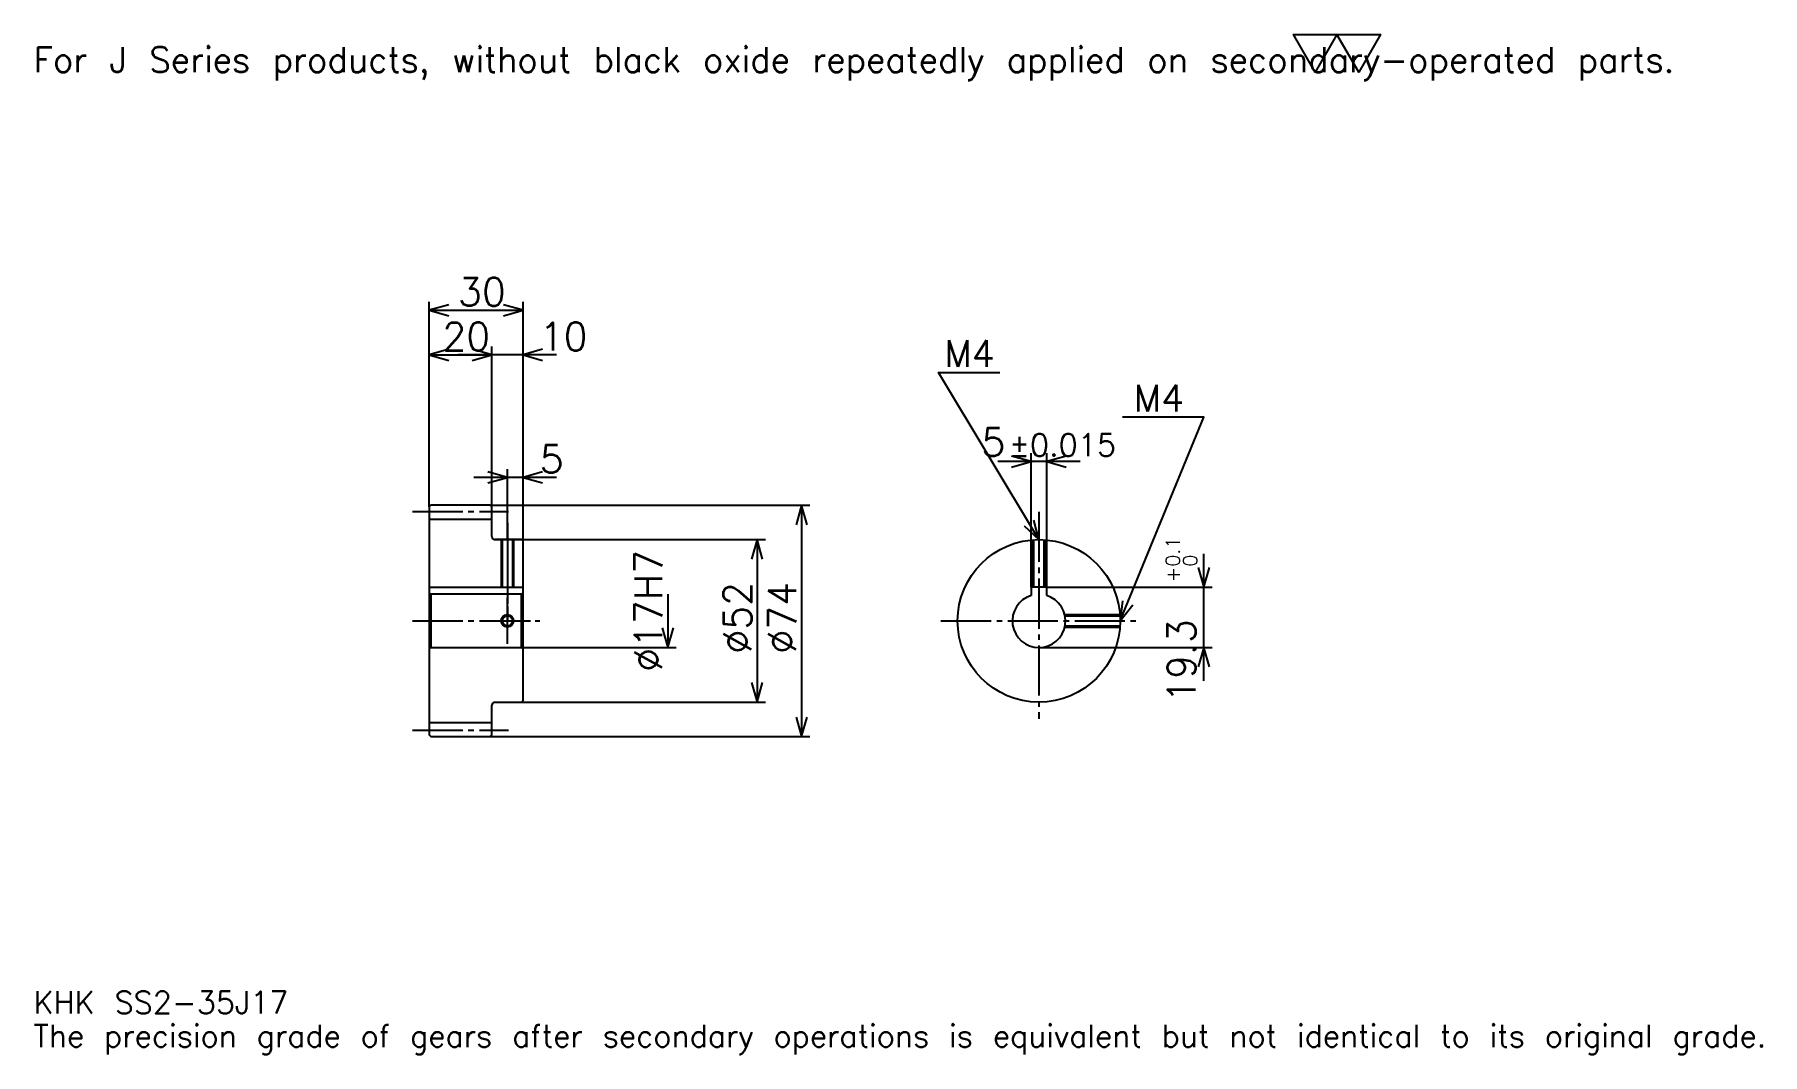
# Model space of a CAD drawing. Extents: x 18 to 571, y 7 to 333.
import ezdxf

# ---------------------------------------------------------------- set-up
doc = ezdxf.new("R2010")
doc.units = 0
doc.linetypes.add('DASHDOT', pattern=[21.391305, 16.043478, -1.782609, 1.782609, -1.782609])
doc.layers.get('0').update_dxf_attribs({"linetype": 'CONTINUOUS'})
doc.layers.add('DASHDOT', color=6, linetype='DASHDOT')
doc.styles.add('KANJI', font='TXT', dxfattribs={"bigfont": 'BIGFONT'})

msp = doc.modelspace()

# ---------------------------------------------------------------- linework, layer by layer
at = {"color": 5}
for p, q in [((144.391296, 182.282608), (144.391296, 247.347824)), ((144.391296, 244.67392), (174.391296, 244.67392)), ((174.391296, 182.282608), (174.391296, 247.347824)), ((164.391296, 182.282608), (164.391296, 233.086945)), ((144.391296, 230.41304), (164.391296, 230.41304)), ((185.086945, 230.41304), (153.695648, 230.41304)), ((169.391296, 182.282608), (169.391296, 193.869568)), ((352.630432, 196.239136), (326.239136, 196.239136)), ((336.934753, 156.082611), (336.934753, 198.91304)), ((341.934753, 156.082611), (341.934753, 198.91304)), ((185.086945, 191.195648), (158.695648, 191.195648)), ((144.391296, 181.782608), (144.391296, 182.282608)), ((163.891296, 182.282608), (174.391296, 182.282608)), ((164.391296, 181.782608), (164.391296, 182.282608)), ((169.391296, 171.282608), (169.391296, 182.282608)), ((169.391296, 171.282608), (169.391296, 182.282608)), ((174.391296, 182.282608), (266.195648, 182.282608)), ((174.391296, 170.782608), (174.391296, 182.282608)), ((263.521729, 182.282608), (263.521729, 108.282608)), ((165.391296, 171.282608), (174.391296, 171.282608)), ((174.391296, 171.282608), (251.934784, 171.282608)), ((249.260864, 171.282608), (249.260864, 119.282608)), ((392.173889, 126.08696), (392.173889, 166.778259)), ((341.934753, 156.082611), (394.847809, 156.082611)), ((220.73912, 153.782608), (220.73912, 136.782608)), ((174.391296, 136.782608), (223.413025, 136.782608)), ((339.434753, 136.782608), (394.847809, 136.782608)), ((165.391296, 119.282608), (174.391296, 119.282608)), ((174.391296, 119.282608), (251.934784, 119.282608)), ((163.891296, 108.282608), (174.391296, 108.282608)), ((174.391296, 108.282608), (266.195648, 108.282608))]:
    msp.add_line(p, q, dxfattribs=at)
at = {"color": 4}
for p, q in [((144.391296, 177.782608), (164.391296, 177.782608)), ((144.391296, 156.082611), (174.391296, 156.082611)), ((144.891296, 153.782608), (144.891296, 136.782608)), ((173.891296, 153.782608), (174.391296, 154.282608)), ((173.891296, 136.782608), (174.391296, 136.282608)), ((144.391296, 112.782608), (164.391296, 112.782608))]:
    msp.add_line(p, q, dxfattribs=at)
at = {"color": 7}
msp.add_lwpolyline([(427.82608, 320.869568), (420.873901, 332.920013), (448.682617, 332.920013), (441.730438, 320.869568), (434.778259, 332.920013), (427.82608, 320.869568)], dxfattribs=at)
at = {"color": 5}
for points in [[(150.630432, 246.456512), (144.391296, 244.67392), (150.630432, 242.891296)], [(168.152161, 242.891296), (174.391296, 244.67392), (168.152161, 246.456512)], [(150.630432, 232.195648), (144.391296, 230.41304), (150.630432, 228.630432)], [(158.152161, 228.630432), (164.391296, 230.41304), (158.152161, 232.195648)], [(158.152161, 228.630432), (164.391296, 230.41304), (158.152161, 232.195648)], [(180.630432, 232.195648), (174.391296, 230.41304), (180.630432, 228.630432)], [(339.434753, 171.282608), (307.347839, 224.760864), (326.956512, 224.760864)], [(365.434753, 145.282608), (392.173889, 210.5), (366.147827, 210.5)], [(330.695618, 194.456512), (336.934753, 196.239136), (330.695618, 198.021729)], [(348.173889, 198.021729), (341.934753, 196.239136), (348.173889, 194.456512)], [(163.152161, 189.41304), (169.391296, 191.195648), (163.152161, 192.978256)], [(180.630432, 192.978256), (174.391296, 191.195648), (180.630432, 189.41304)], [(265.304321, 176.043472), (263.521729, 182.282608), (261.739136, 176.043472)], [(334.696167, 175.715469), (339.434753, 171.282608), (337.753357, 177.549759)], [(251.043472, 165.043472), (249.260864, 171.282608), (247.478256, 165.043472)], [(390.391296, 162.321747), (392.173889, 156.082611), (393.956482, 162.321747)], [(366.152222, 151.731613), (365.434753, 145.282608), (369.450958, 150.379135)], [(218.956512, 143.021744), (220.73912, 136.782608), (222.521729, 143.021744)], [(393.956482, 130.543472), (392.173889, 136.782608), (390.391296, 130.543472)], [(247.478256, 125.521736), (249.260864, 119.282608), (251.043472, 125.521736)], [(261.739136, 114.521736), (263.521729, 108.282608), (265.304321, 114.521736)]]:
    msp.add_lwpolyline(points, dxfattribs=at)
at = {"color": 4}
for points in [[(164.391296, 172.282608), (164.391296, 181.782608), (163.891296, 182.282608), (144.891296, 182.282608), (144.391296, 181.782608), (144.391296, 136.282608)], [(165.391296, 119.282608), (173.891296, 119.282608), (174.391296, 119.782608), (174.391296, 170.782608), (173.891296, 171.282608), (165.391296, 171.282608)], [(167.391296, 171.282608), (167.391296, 156.082611)], [(167.771301, 171.282608), (167.771301, 156.082611)], [(171.011292, 171.282608), (171.011292, 156.082611)], [(171.391296, 171.282608), (171.391296, 156.082611)], [(337.434753, 156.082611), (337.434753, 171.205566)], [(337.814758, 156.082611), (337.814758, 171.232086)], [(341.054749, 156.082611), (341.054749, 171.232086)], [(341.434753, 156.082611), (341.434753, 171.205566)], [(341.934753, 153.406647), (341.934753, 156.082611), (336.934753, 156.082611), (336.934753, 153.406647)], [(144.391296, 136.282608), (144.891296, 136.782608), (173.891296, 136.782608), (173.891296, 153.782608), (144.891296, 153.782608), (144.391296, 154.282608)], [(347.696106, 147.282608), (365.357727, 147.282608)], [(347.778961, 146.902603), (365.384247, 146.902603)], [(347.696106, 143.282608), (365.357727, 143.282608)], [(347.778961, 143.662613), (365.384247, 143.662613)], [(144.391296, 136.282608), (144.391296, 108.782608), (144.891296, 108.282608), (163.891296, 108.282608), (164.391296, 108.782608), (164.391296, 118.282608)]]:
    msp.add_lwpolyline(points, dxfattribs=at)
for centre, radius in [((339.434753, 145.282608), 26), ((169.391296, 145.282608), 1.62)]:
    msp.add_circle(centre, radius, dxfattribs=at)
at = {"color": 7}
msp.add_circle((169.391296, 145.282608), 2, dxfattribs=at)
at = {"color": 4}
for centre, radius, start, end in [((165.391296, 172.282608), 1, 180, 270), ((339.434753, 145.282608), 8.5, 107.10463483, 72.89536517), ((165.391296, 118.282608), 1, 90, 180)]:
    msp.add_arc(centre, radius, start, end, dxfattribs=at)
at = {"layer": 'DASHDOT', "color": 7}
for p, q in [((139.043472, 180.282608), (169.73912, 180.282608)), ((339.434753, 180.195648), (339.434753, 113.934784)), ((169.391296, 171.282608), (169.391296, 145.282608)), ((139.043472, 145.282608), (179.73912, 145.282608)), ((308.086945, 145.282608), (370.782593, 145.282608)), ((139.043472, 110.282608), (169.73912, 110.282608))]:
    msp.add_line(p, q, dxfattribs=at)
for points in [[(169.391296, 176.630432), (169.391296, 150.734787)], [(169.391296, 137.934784), (169.391296, 152.630432)], [(162.043472, 145.282608), (176.73912, 145.282608)]]:
    msp.add_lwpolyline(points, dxfattribs=at)

# ---------------------------------------------------------------- texts
at = {"color": 7, "style": 'KANJI'}
for s, height, p in [('For J Series products, without black oxide repeatedly applied on secondary-operated parts.', 8.021739, (17.826086, 320.869568)), ('30', 8.913043, (153.597824, 246.100006)), ('20', 8.913043, (148.597824, 231.839127)), ('10', 8.913043, (179.73912, 231.839127)), ('M4', 8.556522, (309.130432, 226.543488)), ('M4', 8.556522, (369.713013, 212.282608)), ('5', 8.913043, (321.036499, 198.021729)), ('%%p0.015', 7.130435, (329.859314, 198.021729)), ('5', 8.913043, (179.73912, 192.621735)), ('KHK SS2-35J17', 7.130435, (17.826086, 19.608696)), ('The precision grade of gears after secondary operations is equivalent but not identical to its original grade.', 7.130435, (17.826086, 8.913043))]:
    msp.add_text(s, height=height, dxfattribs=at).set_placement(p)
for s, height, p in [('%%c17H7', 8.913043, (218.956512, 129.016296)), ('0.1', 4.456522, (384.508667, 162.658813)), ('0', 4.456522, (390.03476, 162.658813)), ('+', 4.456522, (384.508667, 157.667511)), ('%%c52', 8.913043, (247.478256, 134.809784)), ('%%c74', 8.913043, (261.739136, 134.809784)), ('19.3', 8.913043, (389.499969, 119.088326))]:
    msp.add_text(s, height=height, rotation=90, dxfattribs=at).set_placement(p)

doc.saveas('drawing.dxf')
